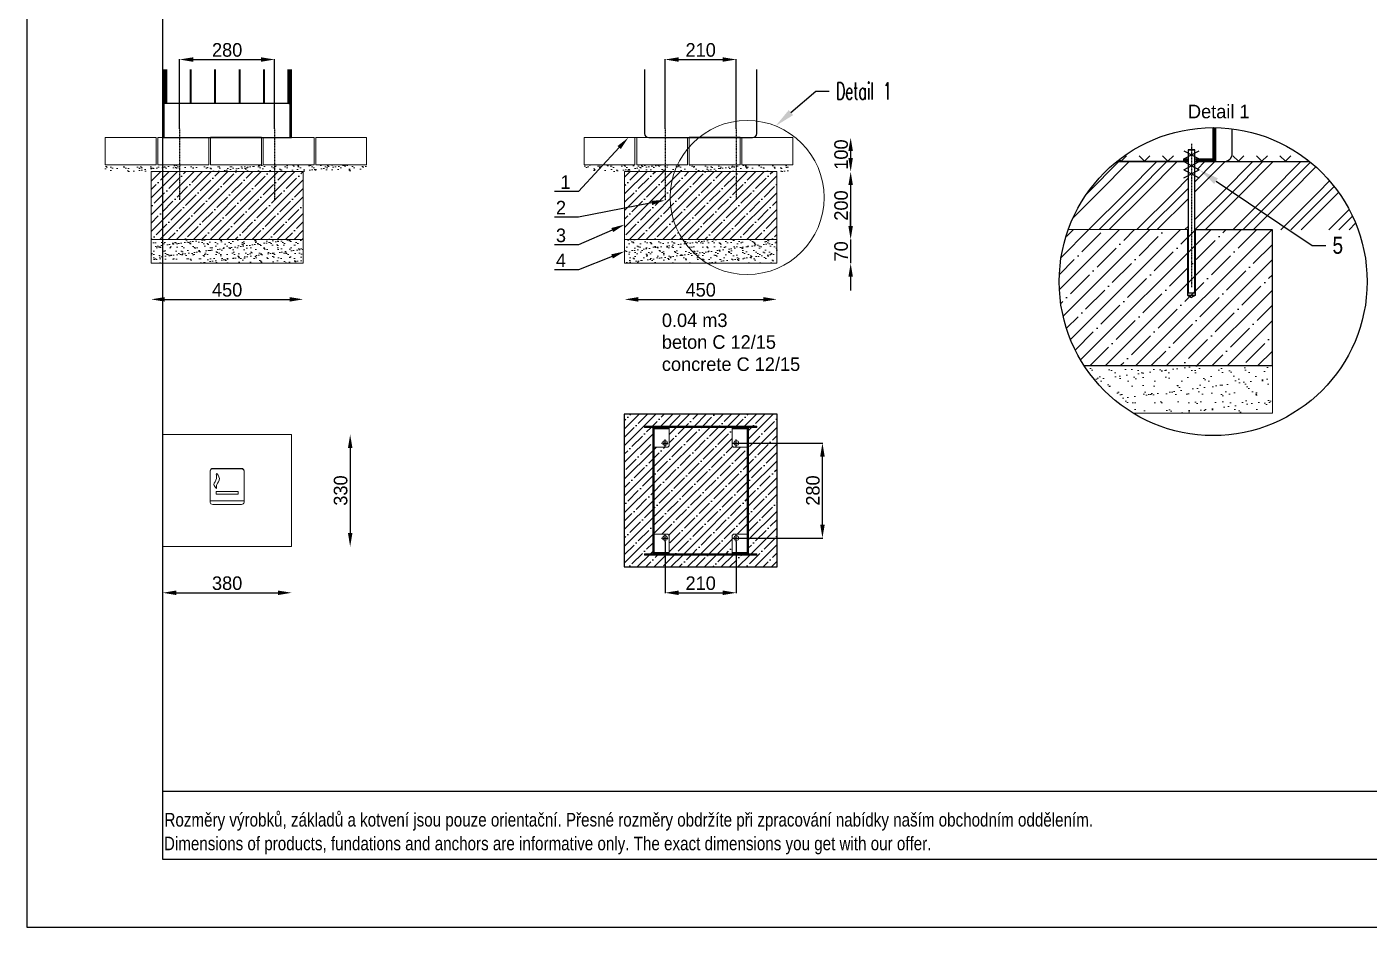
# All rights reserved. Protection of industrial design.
# Model space of a CAD drawing. Header units: millimetres. Extents: x 5064 to 11004, y 3085 to 7285.
# Drawn here: x 5064 to 9018, y 3085 to 5737 of the extents above; entities that cross this region are included whole.
import ezdxf
from ezdxf import colors
from ezdxf.entities.mleader import LeaderData, LeaderLine
from ezdxf.lldxf.tags import DXFTag
from ezdxf.math import Vec2, Vec3

# ---------------------------------------------------------------- set-up
doc = ezdxf.new("R2010")
doc.units = ezdxf.units.MM
doc.header["$LTSCALE"] = 0.3
doc.linetypes.add('DashDot', pattern=[15, 9, -3, 0, -3])
doc.linetypes.add('INCONTINUOUS', pattern=[200000.001, 200000, -0.001])
for name, color, linetype in [('KOTY', 3, 'INCONTINUOUS'), ('OSY', 7, 'Continuous'), ('POSTAVY ATD', 8, 'Continuous')]:
    doc.layers.add(name, color=color, linetype=linetype)
doc.layers.add('Nekreslit', color=6, linetype='Continuous', plot=False)
doc.layers.add('SRAFY', color=251, linetype='Continuous', lineweight=13)
doc.styles.add('SEACAD_Arial', font='arial.ttf', dxfattribs={"width": 0.8})
doc.styles.add('SLDTEXTSTYLE1', font='TXT', dxfattribs={"width": 0.605, "bigfont": 'bigfont'})
tags = doc.linetypes.add('HIDDEN2', pattern=[4.7625, 3.175, -1.5875]).pattern_tags.tags
tags[6:7] = [DXFTag(74, 4), DXFTag(75, 0), DXFTag(340, '0'), DXFTag(46, 0.0), DXFTag(50, 0.0), DXFTag(44, 0.0), DXFTag(45, 0.0)]
tags[4:5] = [DXFTag(74, 4), DXFTag(75, 0), DXFTag(340, '0'), DXFTag(46, 0.0), DXFTag(50, 0.0), DXFTag(44, 0.0), DXFTag(45, 0.0)]
doc.dimstyles.new('PROFI_CSN', dxfattribs={"dimscale": 0, "dimtxt": 3.5, "dimasz": 3, "dimexe": 1, "dimexo": 0, "dimgap": 1.5, "dimtad": 1, "dimlfac": -1, "dimdsep": 46, "dimtxsty": 'Standard', "dimcen": 0, "dimdle": 1, "dimclrd": 256, "dimclre": 256, "dimclrt": 256, "dimadec": 0, "dimazin": 0, "dimtfac": 0.6, "dimtmove": 0, "dimatfit": 1, "dimfxl": 1, "dimtolj": 1, "dimarcsym": 0})

# ---------------------------------------------------------------- blocks, each defined once
blk = doc.blocks.new('*D135')
at = {"layer": 'Defpoints', "color": 0, "transparency": 16777216}
for p in [(6825.3, 5040.5), (7273.4, 5040.5), (7273.4, 4934.1)]:
    blk.add_point(p, dxfattribs=at)
at = {"layer": 'KOTY', "color": 7, "lineweight": -2, "transparency": 16777216}
blk.add_line((6865.3, 4934.1), (7233.4, 4934.1), dxfattribs=at)
at = {"layer": 'KOTY', "color": 7, "transparency": 16777216}
for points in [[(6865.3, 4940.8), (6865.3, 4927.5), (6825.3, 4934.1)], [(7233.4, 4940.8), (7233.4, 4927.5), (7273.4, 4934.1)]]:
    blk.add_solid(points, dxfattribs=at)
at = {"layer": 'KOTY', "color": 7, "lineweight": 15, "transparency": 16777216, "insert": (7049.4, 4962.1), "char_height": 40, "attachment_point": 5}
blk.add_mtext('\\A1;450', dxfattribs=at)
blk = doc.blocks.new('*D163')
at = {"layer": 'Defpoints', "color": 0, "transparency": 16777216}
for p in [(5794.4, 5640.5), (5514.4, 5436.7), (5794.4, 5436.7)]:
    blk.add_point(p, dxfattribs=at)
at = {"layer": 'KOTY', "color": 7, "lineweight": -2, "transparency": 16777216}
for p, q in [((5514.4, 5436.7), (5514.4, 5641.5)), ((5554.4, 5640.5), (5754.4, 5640.5)), ((5794.4, 5436.7), (5794.4, 5641.5))]:
    blk.add_line(p, q, dxfattribs=at)
at = {"layer": 'KOTY', "color": 7, "transparency": 16777216}
for points in [[(5554.4, 5647.1), (5554.4, 5633.8), (5514.4, 5640.5)], [(5754.4, 5647.1), (5754.4, 5633.8), (5794.4, 5640.5)]]:
    blk.add_solid(points, dxfattribs=at)
at = {"layer": 'KOTY', "color": 7, "lineweight": 15, "transparency": 16777216, "insert": (5654.4, 5668.5), "char_height": 40, "attachment_point": 5}
blk.add_mtext('\\A1;280', dxfattribs=at)
blk = doc.blocks.new('*D165')
at = {"layer": 'Defpoints', "color": 0, "transparency": 16777216}
for p in [(7154.3, 5640.5), (6944.3, 5436.8), (7154.3, 5436.8)]:
    blk.add_point(p, dxfattribs=at)
at = {"layer": 'KOTY', "color": 7, "lineweight": -2, "transparency": 16777216}
for p, q in [((6944.3, 5436.8), (6944.3, 5641.5)), ((6984.3, 5640.5), (7114.3, 5640.5)), ((7154.3, 5436.8), (7154.3, 5641.5))]:
    blk.add_line(p, q, dxfattribs=at)
at = {"layer": 'KOTY', "color": 7, "transparency": 16777216}
for points in [[(6984.3, 5647.1), (6984.3, 5633.8), (6944.3, 5640.5)], [(7114.3, 5647.1), (7114.3, 5633.8), (7154.3, 5640.5)]]:
    blk.add_solid(points, dxfattribs=at)
at = {"layer": 'KOTY', "color": 7, "lineweight": 15, "transparency": 16777216, "insert": (7049.3, 5668.5), "char_height": 40, "attachment_point": 5}
blk.add_mtext('\\A1;210', dxfattribs=at)
blk = doc.blocks.new('*D166')
at = {"layer": 'Defpoints', "color": 0, "transparency": 16777216}
for p in [(7320.8, 5410.7), (7273.4, 5310.5), (7491.1, 5310.5)]:
    blk.add_point(p, dxfattribs=at)
at = {"layer": 'KOTY', "color": 7, "lineweight": -2, "transparency": 16777216}
blk.add_line((7491.1, 5370.7), (7491.1, 5350.5), dxfattribs=at)
at = {"layer": 'KOTY', "color": 7, "transparency": 16777216}
for points in [[(7484.4, 5370.7), (7497.7, 5370.7), (7491.1, 5410.7)], [(7484.4, 5350.5), (7497.7, 5350.5), (7491.1, 5310.5)]]:
    blk.add_solid(points, dxfattribs=at)
at = {"layer": 'KOTY', "color": 7, "lineweight": 15, "transparency": 16777216, "insert": (7463.1, 5360.6), "char_height": 40, "attachment_point": 5, "rotation": 90}
blk.add_mtext('\\A1;100', dxfattribs=at)
blk = doc.blocks.new('*D167')
at = {"layer": 'Defpoints', "color": 0, "transparency": 16777216}
for p in [(7273.4, 5310.5), (7273.4, 5110.5), (7491.1, 5110.5)]:
    blk.add_point(p, dxfattribs=at)
at = {"layer": 'KOTY', "color": 7, "lineweight": -2, "transparency": 16777216}
blk.add_line((7491.1, 5270.5), (7491.1, 5150.5), dxfattribs=at)
at = {"layer": 'KOTY', "color": 7, "transparency": 16777216}
for points in [[(7484.4, 5270.5), (7497.7, 5270.5), (7491.1, 5310.5)], [(7484.4, 5150.5), (7497.7, 5150.5), (7491.1, 5110.5)]]:
    blk.add_solid(points, dxfattribs=at)
at = {"layer": 'KOTY', "color": 7, "lineweight": 15, "transparency": 16777216, "insert": (7463.1, 5210.5), "char_height": 40, "attachment_point": 5, "rotation": 90}
blk.add_mtext('\\A1;200', dxfattribs=at)
blk = doc.blocks.new('*D168')
at = {"layer": 'Defpoints', "color": 0, "transparency": 16777216}
for p in [(7273.4, 5110.5), (7273.4, 5040.5), (7491.1, 5040.5)]:
    blk.add_point(p, dxfattribs=at)
at = {"layer": 'KOTY', "color": 7, "lineweight": -2, "transparency": 16777216}
for p, q in [((7491.1, 5150.5), (7491.1, 5190.5)), ((7491.1, 5110.5), (7491.1, 5040.5)), ((7491.1, 5000.5), (7491.1, 4960.5))]:
    blk.add_line(p, q, dxfattribs=at)
at = {"layer": 'KOTY', "color": 7, "transparency": 16777216}
for points in [[(7484.4, 5150.5), (7497.7, 5150.5), (7491.1, 5110.5)], [(7484.4, 5000.5), (7497.7, 5000.5), (7491.1, 5040.5)]]:
    blk.add_solid(points, dxfattribs=at)
at = {"layer": 'KOTY', "color": 7, "lineweight": 15, "transparency": 16777216, "insert": (7463.1, 5075.5), "char_height": 40, "attachment_point": 5, "rotation": 90}
blk.add_mtext('\\A1;70', dxfattribs=at)
blk = doc.blocks.new('*D169')
at = {"layer": 'Defpoints', "color": 0, "transparency": 16777216}
for p in [(5464.4, 4206.1), (5844.4, 4206.1), (5844.4, 4070)]:
    blk.add_point(p, dxfattribs=at)
at = {"layer": 'KOTY', "color": 7, "lineweight": -2, "transparency": 16777216}
blk.add_line((5504.4, 4070), (5804.4, 4070), dxfattribs=at)
at = {"layer": 'KOTY', "color": 7, "transparency": 16777216}
for points in [[(5504.4, 4076.6), (5504.4, 4063.3), (5464.4, 4070)], [(5804.4, 4076.6), (5804.4, 4063.3), (5844.4, 4070)]]:
    blk.add_solid(points, dxfattribs=at)
at = {"layer": 'KOTY', "color": 7, "lineweight": 15, "transparency": 16777216, "insert": (5654.4, 4098), "char_height": 40, "attachment_point": 5}
blk.add_mtext('\\A1;380', dxfattribs=at)
blk = doc.blocks.new('*D170')
at = {"layer": 'Defpoints', "color": 0, "transparency": 16777216}
for p in [(5844.4, 4536.1), (5844.4, 4206.1), (6016.8, 4206.1)]:
    blk.add_point(p, dxfattribs=at)
at = {"layer": 'KOTY', "color": 7, "lineweight": -2, "transparency": 16777216}
blk.add_line((6016.8, 4496.1), (6016.8, 4246.1), dxfattribs=at)
at = {"layer": 'KOTY', "color": 7, "transparency": 16777216}
for points in [[(6010.2, 4496.1), (6023.5, 4496.1), (6016.8, 4536.1)], [(6010.2, 4246.1), (6023.5, 4246.1), (6016.8, 4206.1)]]:
    blk.add_solid(points, dxfattribs=at)
at = {"layer": 'KOTY', "color": 7, "lineweight": 15, "transparency": 16777216, "insert": (5988.8, 4371.1), "char_height": 40, "attachment_point": 5, "rotation": 90}
blk.add_mtext('\\A1;330', dxfattribs=at)
blk = doc.blocks.new('*D171')
at = {"layer": 'Defpoints', "color": 0, "transparency": 16777216}
for p in [(6944.3, 4221.1), (7154.3, 4221.1), (7154.3, 4070)]:
    blk.add_point(p, dxfattribs=at)
at = {"layer": 'KOTY', "color": 7, "lineweight": -2, "transparency": 16777216}
for p, q in [((6944.3, 4221.1), (6944.3, 4069)), ((7154.3, 4221.1), (7154.3, 4069)), ((6984.3, 4070), (7114.3, 4070))]:
    blk.add_line(p, q, dxfattribs=at)
at = {"layer": 'KOTY', "color": 7, "transparency": 16777216}
for points in [[(6984.3, 4076.6), (6984.3, 4063.3), (6944.3, 4070)], [(7114.3, 4076.6), (7114.3, 4063.3), (7154.3, 4070)]]:
    blk.add_solid(points, dxfattribs=at)
at = {"layer": 'KOTY', "color": 7, "lineweight": 15, "transparency": 16777216, "insert": (7049.3, 4098), "char_height": 40, "attachment_point": 5}
blk.add_mtext('\\A1;210', dxfattribs=at)
blk = doc.blocks.new('*D172')
at = {"layer": 'Defpoints', "color": 0, "transparency": 16777216}
for p in [(7164.3, 4511.1), (7408, 4511.1), (7164.3, 4231.1)]:
    blk.add_point(p, dxfattribs=at)
at = {"layer": 'KOTY', "color": 7, "lineweight": -2, "transparency": 16777216}
for p, q in [((7164.3, 4511.1), (7409, 4511.1)), ((7408, 4271.1), (7408, 4471.1)), ((7164.3, 4231.1), (7409, 4231.1))]:
    blk.add_line(p, q, dxfattribs=at)
at = {"layer": 'KOTY', "color": 7, "transparency": 16777216}
for points in [[(7401.3, 4471.1), (7414.7, 4471.1), (7408, 4511.1)], [(7401.3, 4271.1), (7414.7, 4271.1), (7408, 4231.1)]]:
    blk.add_solid(points, dxfattribs=at)
at = {"layer": 'KOTY', "color": 7, "lineweight": 15, "transparency": 16777216, "insert": (7380, 4371.1), "char_height": 40, "attachment_point": 5, "rotation": 90}
blk.add_mtext('\\A1;280', dxfattribs=at)
blk = doc.blocks.new('*D173')
at = {"layer": 'Defpoints', "color": 0, "transparency": 16777216}
for p in [(5430.4, 5040.5), (5878.5, 5040.5), (5878.5, 4934.1)]:
    blk.add_point(p, dxfattribs=at)
at = {"layer": 'KOTY', "color": 7, "lineweight": -2, "transparency": 16777216}
blk.add_line((5470.4, 4934.1), (5838.5, 4934.1), dxfattribs=at)
at = {"layer": 'KOTY', "color": 7, "transparency": 16777216}
for points in [[(5470.4, 4940.8), (5470.4, 4927.5), (5430.4, 4934.1)], [(5838.5, 4940.8), (5838.5, 4927.5), (5878.5, 4934.1)]]:
    blk.add_solid(points, dxfattribs=at)
at = {"layer": 'KOTY', "color": 7, "lineweight": 15, "transparency": 16777216, "insert": (5654.4, 4962.1), "char_height": 40, "attachment_point": 5}
blk.add_mtext('\\A1;450', dxfattribs=at)

msp = doc.modelspace()

# ---------------------------------------------------------------- hatches: boundary and pattern name
at = {"true_color": 0xc7c8ca, "transparency": 33554508}
h = msp.add_hatch(dxfattribs=at)
h.set_pattern_fill('ANSI35', color=9, scale=5.5)
h.paths.add_polyline_path([(5878.5, 5310.5), (5430.4, 5310.8), (5430.4, 5110.5), (5878.5, 5110.5)])
h = msp.add_hatch(dxfattribs=at)
h.set_pattern_fill('ANSI35', color=9, scale=5.5)
h.paths.add_polyline_path([(7273.4, 5310.5), (6825.3, 5310.8), (6825.3, 5110.5), (7273.4, 5110.5)])
at = {"transparency": 33554508}
h = msp.add_hatch(dxfattribs=at)
h.set_pattern_fill('ANSI35', color=9, scale=10)
edge = h.paths.add_edge_path()
edge.add_arc((8558.9, 4986.4), 453.5, 160.2531, 213.0381)
edge.add_line((8178.7, 4739.2), (8733.2, 4739.2))
edge.add_line((8733.2, 4739.2), (8733.2, 5139.2))
edge.add_line((8733.2, 5139.2), (8132.1, 5139.6))
at = {"true_color": 0xc7c8ca, "transparency": 33554508}
h = msp.add_hatch(dxfattribs=at)
h.set_pattern_fill('ANSI35', color=9, scale=5.5)
h.paths.add_polyline_path([(7274.3, 4596.1), (6824.3, 4596.1), (6824.3, 4146.1), (7274.3, 4146.1)])
h.paths.add_polyline_path([(6908.3, 4557.1), (6884.3, 4557.1), (6884.3, 4561.1), (7214.3, 4561.1), (7214.3, 4557.1), (7190.3, 4557.1), (7190.3, 4185.1), (7214.3, 4185.1), (7214.3, 4181.1), (6884.3, 4181.1), (6884.3, 4185.1), (6908.3, 4185.1)], flags=16)
h.paths.add_polyline_path([(6912.3, 4553.1), (6956.3, 4553.1), (6956.3, 4557.1), (7142.3, 4557.1), (7142.3, 4553.1), (7186.3, 4553.1), (7186.3, 4189.1), (7142.3, 4189.1), (7142.3, 4185.1), (6956.3, 4185.1), (6956.3, 4189.1), (6912.3, 4189.1)], flags=0)
h.paths.add_polyline_path([(6937.3, 4511.1, -1), (6951.3, 4511.1, -1)], flags=0)
h.paths.add_polyline_path([(6951.3, 4231.1, -1), (6937.3, 4231.1, -1)], flags=0)
h.paths.add_polyline_path([(7147.3, 4511.1, -1), (7161.3, 4511.1, -1)], flags=0)
h.paths.add_polyline_path([(7147.3, 4231.1, -1), (7161.3, 4231.1, -1)], flags=0)
h = msp.add_hatch(dxfattribs=at)
h.set_pattern_fill('ANSI35', color=9, scale=5.5)
h.paths.add_polyline_path([(7186.3, 4499.1), (7146.3, 4499.1), (7142.3, 4503.1), (7142.3, 4557.1), (6956.3, 4557.1), (6956.3, 4503.1), (6952.3, 4499.1), (6912.3, 4499.1), (6912.3, 4243.1), (6952.3, 4243.1), (6956.3, 4239.1), (6956.3, 4185.1), (7142.3, 4185.1), (7142.3, 4239.1), (7146.3, 4243.1), (7186.3, 4243.1)])
at = {"layer": 'SRAFY'}
h = msp.add_hatch(dxfattribs=at)
h.set_pattern_fill('ANSI31', color=256)
h.paths.add_polyline_path([(8481.1, 5347.8), (8471.1, 5347.8), (8471.1, 5339.8), (8481.1, 5339.8)])
h.paths.add_polyline_path([(8559.1, 5347.8), (8509.1, 5347.8), (8509.1, 5339.8), (8559.1, 5339.8)])
edge = h.paths.add_edge_path()
edge.add_arc((8556.9, 5138.1), 301.8, 88.0686, 89.5795)
edge.add_line((8559.1, 5439.9), (8559.1, 5347.8))
edge.add_line((8559.1, 5347.8), (8559.1, 5339.8))
edge.add_line((8559.1, 5339.8), (8567.1, 5339.8))
edge.add_line((8567.1, 5339.8), (8567.1, 5439.7))
h = msp.add_hatch(dxfattribs=at)
h.set_pattern_fill('GOST_GROUND', color=256, scale=10)
h.set_pattern_definition([(45, (1372.66, 3127.9), (141.4214, -9e-15), [200]), (45, (1402.66, 3127.9), (141.4214, -9e-15), [200]), (45, (1432.66, 3127.9), (141.4214, -9e-15), [200])])
h.paths.add_polyline_path([(8485.1, 5306.8), (8472.6, 5313.4), (8485.1, 5320.1), (8485.1, 5339.7), (8274.6, 5339.7, 0.138009), (8132.1, 5139.6), (8485.1, 5139.4)])
h.paths.add_polyline_path([(8843.2, 5339.7), (8505.1, 5339.7), (8505.1, 5320.1), (8517.6, 5313.4), (8505.1, 5306.8), (8505.1, 5139.4), (8733.2, 5139.2), (8985.9, 5139.2, 0.138278)])
h = msp.add_hatch(dxfattribs=at)
h.set_pattern_fill('ANGLE', color=256, scale=7, angle=45)
h.set_pattern_definition([(45, (1372.663, 3127.9), (-34.574, 34.574), [35.56, -13.335]), (135, (1372.663, 3127.9), (-34.574, -34.574), [35.56, -13.335])])
edge = h.paths.add_edge_path()
edge.add_line((8820.6, 5356.8), (8614, 5356.8))
edge.add_arc((8591.1, 5363.8), 24, 270, 343.0422, ccw=False)
edge.add_line((8591.1, 5339.8), (8843.2, 5339.8))
edge.add_arc((8558.9, 4986.4), 453.5, 51.185, 54.752)
edge = h.paths.add_edge_path()
edge.add_line((8472.6, 5354.4), (8472.6, 5356.8))
edge.add_line((8472.6, 5356.8), (8297.2, 5356.8))
edge.add_arc((8558.9, 4986.4), 453.5, 125.248, 128.815)
edge.add_line((8274.7, 5339.8), (8471.1, 5339.8))
edge.add_line((8471.1, 5339.8), (8471.1, 5347.8))
edge.add_line((8471.1, 5347.8), (8472.6, 5347.8))
edge.add_line((8472.6, 5347.8), (8472.6, 5354.4))
h = msp.add_hatch(dxfattribs=at)
h.set_pattern_fill('AR-SAND', color=256, scale=0.5)
h.paths.add_polyline_path([(5464.4, 5330.7), (5295.4, 5330.7), (5295.4, 5310.8), (5430.4, 5310.8), (5464.4, 5310.8)])
h.paths.add_polyline_path([(5514.4, 5330.7), (5464.4, 5330.7), (5464.4, 5310.8), (5514.4, 5310.7)])
h.paths.add_polyline_path([(5794.4, 5330.7), (5514.4, 5330.7), (5514.4, 5310.7), (5794.4, 5310.5)])
h.paths.add_polyline_path([(6065.4, 5330.7), (5794.4, 5330.7), (5794.4, 5310.5), (5878.5, 5310.5), (6065.4, 5310.5)])
h = msp.add_hatch(dxfattribs=at)
h.set_pattern_fill('AR-SAND', color=256, scale=0.5)
h.set_pattern_definition([(37.5, (170.387, 0), (-0.800016, 24.47066), [0, -19.304, 0, -21.59, 0, -20.6375]), (7.5, (170.387, 0), (22.47616, 35.84126), [0, -10.414, 0, -17.399, 0, -6.6675]), (327.5, (154.766, 0), (39.54962, 0.07186), [0, -6.35, 0, -22.86, 0, -29.845]), (317.5, (154.766, 0), (38.17782, 11.14647), [0, -3.175, 0, -14.986, 0, -17.145])])
h.paths.add_polyline_path([(6763.6, 5330.7), (6705.8, 5330.7), (6705.8, 5310.8), (6745.4, 5310.8)])
h.paths.add_polyline_path([(6944.3, 5330.7), (6763.6, 5330.7), (6745.4, 5310.8), (6825.3, 5310.8), (6944.3, 5310.7)])
h.paths.add_polyline_path([(7154.3, 5330.7), (6944.3, 5330.7), (6944.3, 5310.7), (7154.3, 5310.5)])
h.paths.add_polyline_path([(7320.8, 5330.7), (7154.3, 5330.7), (7154.3, 5310.5), (7273.4, 5310.5), (7320.8, 5310.5)])
at = {"layer": 'SRAFY', "lineweight": 15}
h = msp.add_hatch(dxfattribs=at)
h.set_pattern_fill('AR-SAND', color=9, scale=0.5, style=0)
h.paths.add_polyline_path([(5878.5, 5040.5), (5878.5, 5110.5), (5430.4, 5110.5), (5430.4, 5040.5)])
h = msp.add_hatch(dxfattribs=at)
h.set_pattern_fill('AR-SAND', color=9, scale=0.5, style=0)
h.paths.add_polyline_path([(7273.4, 5040.5), (7273.4, 5110.5), (6825.3, 5110.5), (6825.3, 5040.5)])
h = msp.add_hatch(dxfattribs=at)
h.set_pattern_fill('AR-SAND', color=9, style=0)
h.paths.add_polyline_path([(8733.2, 4739.2), (8178.7, 4739.2, 0.112104), (8322.8, 4599.2), (8733.2, 4599.2)])
at = {"layer": 'SRAFY'}
h = msp.add_hatch(dxfattribs=at)
h.set_pattern_fill('ANSI31', color=256, angle=-1e-14, style=0)
h.paths.add_polyline_path([(7214.3, 4185.1), (6884.3, 4185.1), (6884.3, 4181.1), (7214.3, 4181.1)])
h.paths.add_polyline_path([(7214.3, 4561.1), (6884.3, 4561.1), (6884.3, 4557.1), (7214.3, 4557.1)])
h = msp.add_hatch(dxfattribs=at)
h.set_pattern_fill('ANSI31', color=256, angle=-1e-14, style=0)
h.paths.add_polyline_path([(7190.3, 4185.1), (7190.3, 4557.1), (7186.3, 4557.1), (7186.3, 4185.1)])
h.paths.add_polyline_path([(6912.3, 4185.1), (6912.3, 4557.1), (6908.3, 4557.1), (6908.3, 4185.1)])
h = msp.add_hatch(dxfattribs=at)
h.set_pattern_fill('ANSI31', color=256, angle=-1e-14, style=0)
h.paths.add_polyline_path([(7186.3, 4553.1), (7186.3, 4557.1), (7142.3, 4557.1), (7142.3, 4553.1)])
h.paths.add_polyline_path([(7186.3, 4185.1), (7186.3, 4189.1), (7142.3, 4189.1), (7142.3, 4185.1)])
h.paths.add_polyline_path([(6956.3, 4185.1), (6956.3, 4189.1), (6912.3, 4189.1), (6912.3, 4185.1)])
h.paths.add_polyline_path([(6956.3, 4553.1), (6956.3, 4557.1), (6912.3, 4557.1), (6912.3, 4553.1)])

# ---------------------------------------------------------------- linework, layer by layer
at = {"color": 7, "linetype": 'Continuous'}
for p, q in [((5464.4, 5610.7), (5464.4, 5466.7)), ((5755.4, 5410.7), (5605.4, 5410.7)), ((7165.8, 5410.7), (7015.8, 5410.7)), ((8485.1, 5339.8), (8274.7, 5339.8)), ((8485.1, 5373.8), (8485.1, 4953.7)), ((8505.1, 4953.7), (8505.1, 5373.8))]:
    msp.add_line(p, q, dxfattribs=at)
for p, q in [((5475.4, 5610.7), (5475.4, 5510.7)), ((5545.4, 5610.7), (5545.4, 5510.7)), ((5547.4, 5610.7), (5547.4, 5510.7)), ((5617.4, 5610.7), (5617.4, 5510.7)), ((5619.4, 5610.7), (5619.4, 5510.7)), ((5689.4, 5610.7), (5689.4, 5510.7)), ((5691.4, 5610.7), (5691.4, 5510.7)), ((5761.4, 5610.7), (5761.4, 5510.7)), ((5763.4, 5610.7), (5763.4, 5510.7)), ((5833.4, 5610.7), (5833.4, 5510.7)), ((6884.3, 5610.7), (6884.3, 5422.7)), ((7214.3, 5422.7), (7214.3, 5610.7)), ((5472.4, 5510.7), (5468.4, 5510.7)), ((5836.4, 5510.7), (5840.4, 5510.7)), ((8559.1, 5347.8), (8559.1, 5439.9)), ((8567.1, 5339.8), (8567.1, 5439.7)), ((8615.1, 5363.8), (8615.1, 5436.4)), ((6896.3, 5410.7), (7202.3, 5410.7)), ((8274.7, 5339.8), (8485.1, 5339.8)), ((8471.1, 5347.8), (8471.1, 5339.8)), ((8471.1, 5347.8), (8485.1, 5347.8)), ((8471.1, 5339.8), (8485.1, 5339.8)), ((8472.6, 5371.8), (8517.6, 5347.8)), ((8472.6, 5347.8), (8517.6, 5371.8)), ((8472.6, 5347.8), (8485.1, 5347.8)), ((8472.6, 5339.8), (8517.6, 5315.8)), ((8472.6, 5315.8), (8517.6, 5339.8)), ((8481.1, 5347.8), (8481.1, 5339.8)), ((8486.7, 5375.4), (8503.5, 5375.4)), ((8505.1, 5347.8), (8517.6, 5347.8)), ((8505.1, 5347.8), (8559.1, 5347.8)), ((8505.1, 5339.8), (8559.1, 5339.8)), ((8505.1, 5339.8), (8591.1, 5339.8)), ((8509.1, 5347.8), (8509.1, 5339.8)), ((8559.1, 5339.8), (8559.1, 5347.8)), ((8559.1, 5339.8), (8567.1, 5339.8)), ((8591.1, 5339.8), (8843.2, 5339.8)), ((8472.6, 5315.8), (8517.6, 5291.8)), ((8472.6, 5291.8), (8517.6, 5315.8))]:
    msp.add_line(p, q)
at = {"color": 7, "linetype": 'HIDDEN2'}
for p, q in [((8486.7, 5375.4), (8485.1, 5373.8)), ((8505.1, 5373.8), (8485.1, 5373.8)), ((8505.1, 5373.8), (8503.5, 5375.4)), ((8485.1, 4953.7), (8505.1, 4953.7)), ((8485.1, 4953.7), (8486.7, 4952.1)), ((8495.1, 4952.1), (8486.7, 4952.1)), ((8503.5, 4952.1), (8495.1, 4952.1)), ((8503.5, 4952.1), (8505.1, 4953.7))]:
    msp.add_line(p, q, dxfattribs=at)
at = {"lineweight": 15}
for p, q in [((8486.7, 5375.4), (8486.7, 4952.1)), ((8503.5, 4952.1), (8503.5, 5375.4)), ((6908.3, 4185.1), (6908.3, 4557.1)), ((6912.3, 4185.1), (6912.3, 4557.1)), ((6956.3, 4553.1), (6912.3, 4553.1)), ((6956.3, 4503.1), (6956.3, 4557.1)), ((7142.3, 4503.1), (7142.3, 4557.1)), ((7142.3, 4553.1), (7186.3, 4553.1)), ((7186.3, 4185.1), (7186.3, 4557.1)), ((7190.3, 4185.1), (7190.3, 4557.1)), ((6952.3, 4499.1), (6912.3, 4499.1)), ((6952.3, 4499.1), (6956.3, 4503.1)), ((7146.3, 4499.1), (7142.3, 4503.1)), ((7146.3, 4499.1), (7186.3, 4499.1)), ((5604.4, 4430.1), (5604.4, 4336.1)), ((5612.4, 4436.1), (5696.4, 4436.1)), ((5612.4, 4434.6), (5696.4, 4434.6)), ((5704.4, 4430.1), (5704.4, 4336.1)), ((7190.3, 4401.1), (7190.3, 4341.1)), ((5604.4, 4340.6), (5704.4, 4340.6)), ((5612.4, 4330.1), (5696.4, 4330.1)), ((6952.3, 4243.1), (6912.3, 4243.1)), ((6952.3, 4243.1), (6956.3, 4239.1)), ((6956.3, 4239.1), (6956.3, 4185.1)), ((7146.3, 4243.1), (7142.3, 4239.1)), ((7142.3, 4239.1), (7142.3, 4185.1)), ((7146.3, 4243.1), (7186.3, 4243.1)), ((6956.3, 4189.1), (6912.3, 4189.1)), ((7142.3, 4189.1), (7186.3, 4189.1))]:
    msp.add_line(p, q, dxfattribs=at)
at = {"linetype": 'HIDDEN2'}
for p, q in [((8483.1, 5139.4), (8483.1, 4946.1)), ((8507.1, 4946.1), (8507.1, 5139.4))]:
    msp.add_line(p, q, dxfattribs=at)
at = {"color": 7, "linetype": 'HIDDEN2', "ltscale": 0.2}
msp.add_line((8483.1, 4946.1), (8507.1, 4946.1), dxfattribs=at)
at = {"linetype": 'HIDDEN2', "ltscale": 0.2}
for p in [(8483.1, 4946.1), (8507.1, 4946.1)]:
    msp.add_line(p, (8495.1, 4939.2), dxfattribs=at)
at = {"linetype": 'DashDot', "ltscale": 0.1}
for p, q in [((6934.3, 4511.1), (6954.3, 4511.1)), ((6944.3, 4501.1), (6944.3, 4521.1)), ((7144.3, 4511.1), (7164.3, 4511.1)), ((7154.3, 4501.1), (7154.3, 4521.1)), ((6934.3, 4231.1), (6954.3, 4231.1)), ((6944.3, 4221.1), (6944.3, 4241.1)), ((7144.3, 4231.1), (7164.3, 4231.1)), ((7154.3, 4221.1), (7154.3, 4241.1))]:
    msp.add_line(p, q, dxfattribs=at)
for points in [[(5464.4, 5610.7), (5464.4, 5410.7), (5844.4, 5410.7), (5844.4, 5610.7)], [(5468.4, 5610.7), (5468.4, 5410.7), (5840.4, 5410.7), (5840.4, 5610.7)], [(5468.4, 5610.7), (5468.4, 5410.7), (5840.4, 5410.7), (5840.4, 5610.7)], [(5472.4, 5510.7), (5472.4, 5610.7)], [(5836.4, 5610.7), (5836.4, 5510.7), (5472.4, 5510.7)], [(8485.1, 5139.4), (8132.1, 5139.6)], [(8178.7, 4739.2), (8733.2, 4739.2), (8733.2, 5139.2), (8505.1, 5139.4)]]:
    msp.add_lwpolyline(points)
msp.add_lwpolyline([(6824.3, 4596.1), (6824.3, 4146.1), (7274.3, 4146.1), (7274.3, 4596.1)], close=True)
at = {"lineweight": 15}
for points in [[(6884.3, 4561.1), (7214.3, 4561.1), (7214.3, 4557.1), (6884.3, 4557.1)], [(5844.4, 4206.1), (5844.4, 4536.1), (5464.4, 4536.1), (5464.4, 4206.1)], [(5622.4, 4360.6), (5686.4, 4360.6), (5686.4, 4368.6), (5622.4, 4368.6)], [(6884.3, 4181.1), (7214.3, 4181.1), (7214.3, 4185.1), (6884.3, 4185.1)]]:
    msp.add_lwpolyline(points, close=True, dxfattribs=at)
at = {"lineweight": 9}
msp.add_circle((7186.2, 5234.1), 226.7, dxfattribs=at)
msp.add_circle((8558.9, 4986.4), 453.5)
at = {"color": 7, "linetype": 'Continuous'}
msp.add_circle((5529.4, 5410.7), 0.01, dxfattribs=at)
at = {"lineweight": 15}
for centre in [(6944.3, 4511.1), (7154.3, 4511.1), (6944.3, 4231.1), (7154.3, 4231.1)]:
    msp.add_circle(centre, 7, dxfattribs=at)
for centre, radius, start, end in [((6896.3, 5422.7), 12, 180, 270), ((7202.3, 5422.7), 12, 270, 0), ((8591.1, 5363.8), 24, 270, 0)]:
    msp.add_arc(centre, radius, start, end)
for centre, major_axis in [((5612.4, 4430.1), (-8, 0)), ((5612.4, 4428.6), (-8, 0)), ((5696.4, 4336.1), (8, 0))]:
    msp.add_ellipse(centre, major_axis=major_axis, ratio=0.75, start_param=4.712389, end_param=6.283185, dxfattribs=at)
at = {"lineweight": 15, "extrusion": (0, 0, -1)}
for centre, major_axis in [((5696.4, 4430.1), (8, 0)), ((5696.4, 4428.6), (8, 0)), ((5612.4, 4336.1), (-8, 0))]:
    msp.add_ellipse(centre, major_axis=major_axis, ratio=0.75, start_param=4.712389, end_param=6.283185, dxfattribs=at)
at = {"lineweight": 15}
msp.add_spline([(5623.1, 4377.1), (5615.3, 4389), (5623.3, 4407), (5622.8, 4421.5), (5631.8, 4406.1), (5623.7, 4389.1), (5623.1, 4377.1)], degree=3, dxfattribs=at)
at = {"layer": 'Nekreslit'}
msp.add_line((5464.4, 3485.3), (9504.4, 3485.3), dxfattribs=at)
for points in [[(5064.4, 3085.3), (11004.4, 3085.3), (11004.4, 7285.3), (5064.4, 7285.3)], [(5464.4, 3285.3), (9504.4, 3285.3), (9504.4, 6885.3), (5464.4, 6885.3)]]:
    msp.add_lwpolyline(points, close=True, dxfattribs=at)
at = {"layer": 'OSY', "linetype": 'DashDot', "lineweight": 25}
for p, q in [((5514.4, 5436.7), (5514.4, 5226.1)), ((5794.4, 5436.7), (5794.4, 5226.1)), ((6944.3, 5436.8), (6944.3, 5226.1)), ((7154.3, 5436.8), (7154.3, 5226.1)), ((8495.1, 5391.8), (8495.1, 4970.5))]:
    msp.add_line(p, q, dxfattribs=at)
at = {"layer": 'POSTAVY ATD', "lineweight": 15}
for p, q in [((5445.4, 5410.7), (5295.4, 5410.7)), ((5295.4, 5410.7), (5295.4, 5330.7)), ((5445.4, 5330.7), (5445.4, 5410.7)), ((5600.4, 5410.7), (5450.4, 5410.7)), ((5450.4, 5410.7), (5450.4, 5330.7)), ((5600.4, 5330.7), (5600.4, 5410.7)), ((5605.4, 5410.7), (5605.4, 5330.7)), ((5755.4, 5330.7), (5755.4, 5410.7)), ((5910.4, 5410.7), (5760.4, 5410.7)), ((5760.4, 5410.7), (5760.4, 5330.7)), ((5910.4, 5330.7), (5910.4, 5410.7)), ((6065.4, 5410.7), (5915.4, 5410.7)), ((5915.4, 5410.7), (5915.4, 5330.7)), ((6065.4, 5330.7), (6065.4, 5410.7)), ((6855.8, 5410.7), (6705.8, 5410.7)), ((6705.8, 5410.7), (6705.8, 5330.7)), ((6836.3, 5410.7), (6886.3, 5410.7)), ((6836.3, 5410.7), (6876.3, 5410.7)), ((6855.8, 5330.7), (6855.8, 5410.7)), ((7010.8, 5410.7), (6860.8, 5410.7)), ((6860.8, 5410.7), (6860.8, 5330.7)), ((7010.8, 5330.7), (7010.8, 5410.7)), ((7015.8, 5410.7), (7015.8, 5330.7)), ((7165.8, 5330.7), (7165.8, 5410.7)), ((7320.8, 5410.7), (7170.8, 5410.7)), ((7170.8, 5410.7), (7170.8, 5330.7)), ((7320.8, 5330.7), (7320.8, 5410.7)), ((5295.4, 5330.7), (5437.4, 5330.7)), ((5295.4, 5330.7), (5445.4, 5330.7)), ((5450.4, 5330.7), (5600.4, 5330.7)), ((5605.4, 5330.7), (5755.4, 5330.7)), ((5760.4, 5330.7), (5910.4, 5330.7)), ((5915.4, 5330.7), (6065.4, 5330.7)), ((6705.8, 5330.7), (6855.8, 5330.7)), ((6860.8, 5330.7), (7010.8, 5330.7)), ((7015.8, 5330.7), (7165.8, 5330.7)), ((7170.8, 5330.7), (7320.8, 5330.7))]:
    msp.add_line(p, q, dxfattribs=at)
at = {"layer": 'POSTAVY ATD', "color": 9, "lineweight": 15}
for p, q in [((5430.4, 5110.5), (5430.4, 5040.5)), ((5878.5, 5040.5), (5878.5, 5110.5)), ((6825.3, 5110.5), (6825.3, 5040.5)), ((7273.4, 5040.5), (7273.4, 5110.5)), ((5430.4, 5040.5), (5878.5, 5040.5)), ((6825.3, 5040.5), (7273.4, 5040.5))]:
    msp.add_line(p, q, dxfattribs=at)
for points in [[(5430.4, 5110.5), (5878.5, 5110.5), (5878.5, 5310.5), (5430.4, 5310.8)], [(6825.3, 5110.5), (7273.4, 5110.5), (7273.4, 5310.5), (6825.3, 5310.8)]]:
    msp.add_lwpolyline(points, close=True, dxfattribs=at)
at = {"layer": 'POSTAVY ATD', "lineweight": 15}
msp.add_circle((6045.5, 5410.7), 0.01, dxfattribs=at)
at = {"layer": 'SRAFY'}
for p, q in [((8733.2, 4599.2), (8733.2, 4739.2)), ((8322.8, 4599.2), (8733.2, 4599.2))]:
    msp.add_line(p, q, dxfattribs=at)

# ---------------------------------------------------------------- texts
for s, p in [('0.04 m3', (6935, 4852.7)), ('beton C 12/15', (6935, 4788.5)), ('concrete C 12/15', (6935, 4723.3))]:
    msp.add_text(s, height=40).set_placement(p)
at = {"style": 'SEACAD_Arial', "width": 0.8}
for s, p in [('Rozměry výrobků, základů a kotvení jsou pouze orientační. Přesné rozměry obdržíte při zpracování nabídky naším obchodním oddělením.', (5469.8, 3381.6)), ('Dimensions of products, fundations and anchors are informative only. The exact dimensions you get with our offer.', (5468.2, 3311.7))]:
    msp.add_text(s, height=39.9982, dxfattribs=at).set_placement(p)
at = {"insert": (8484.7, 5507.4), "char_height": 40, "attachment_point": 1}
msp.add_mtext_dynamic_manual_height_columns('Detail 1', width=226.121, gutter_width=200, heights=[0], dxfattribs=at)

# ---------------------------------------------------------------- dimensions: what is measured, and where the dimension line sits
at = {"layer": 'KOTY', "lineweight": 15}
for base, p1, p2, override, picture, middle in [((5794.4, 5640.5), (5514.4, 5436.7), (5794.4, 5436.7), {"dimscale": 1, "dimtxt": 40, "dimasz": 40, "dimgap": 8, "dimdec": 0, "dimlfac": 1, "dimrnd": 10, "dimse1": 0, "dimse2": 0, "dimclrd": 7, "dimclre": 7, "dimclrt": 7, "dimtdec": 0}, '*D163', (5654.4, 5668.5)), ((7154.3, 5640.5), (6944.3, 5436.8), (7154.3, 5436.8), {"dimscale": 1, "dimtxt": 40, "dimasz": 40, "dimgap": 8, "dimdec": 0, "dimlfac": 1, "dimrnd": 10, "dimclrd": 7, "dimclre": 7, "dimclrt": 7, "dimtdec": 0}, '*D165', (7049.3, 5668.5)), ((5878.5, 4934.1), (5430.4, 5040.5), (5878.5, 5040.5), {"dimscale": 1, "dimtxt": 40, "dimasz": 40, "dimgap": 8, "dimdec": 0, "dimlfac": 1, "dimrnd": 10, "dimse1": 1, "dimse2": 1, "dimclrd": 7, "dimclre": 3, "dimclrt": 7, "dimtdec": 0}, '*D173', (5654.4, 4962.1)), ((7273.4, 4934.1), (6825.3, 5040.5), (7273.4, 5040.5), {"dimscale": 1, "dimtxt": 40, "dimasz": 40, "dimgap": 8, "dimdec": 0, "dimlfac": 1, "dimrnd": 10, "dimse1": 1, "dimse2": 1, "dimclrd": 7, "dimclre": 3, "dimclrt": 7, "dimtdec": 0}, '*D135', (7049.4, 4962.1)), ((5844.4, 4070), (5464.4, 4206.1), (5844.4, 4206.1), {"dimscale": 1, "dimtxt": 40, "dimasz": 40, "dimgap": 8, "dimdec": 0, "dimlfac": 1, "dimrnd": 10, "dimse1": 1, "dimse2": 1, "dimclrd": 7, "dimclre": 3, "dimclrt": 7, "dimtdec": 0}, '*D169', (5654.4, 4098)), ((7154.3, 4070), (6944.3, 4221.1), (7154.3, 4221.1), {"dimscale": 1, "dimtxt": 40, "dimasz": 40, "dimgap": 8, "dimdec": 0, "dimlfac": 1, "dimrnd": 10, "dimclrd": 7, "dimclre": 7, "dimclrt": 7, "dimtdec": 0}, '*D171', (7049.3, 4098))]:
    dim = msp.add_linear_dim(base=base, p1=p1, p2=p2, dimstyle='PROFI_CSN', override=override, dxfattribs=at)
    dim.commit()
    dim.dimension.update_dxf_attribs({"geometry": picture, "text_midpoint": middle})
dim = msp.add_linear_dim(base=(7491.1, 5310.5), p1=(7320.8, 5410.7), p2=(7273.4, 5310.5), angle=90, dimstyle='PROFI_CSN', override={"dimscale": 1, "dimtxt": 40, "dimasz": 40, "dimgap": 8, "dimdec": 0, "dimlfac": 1, "dimrnd": 10, "dimse1": 1, "dimse2": 1, "dimclrd": 7, "dimclre": 3, "dimclrt": 7, "dimtdec": 0}, dxfattribs=at)
dim.commit()
dim.dimension.update_dxf_attribs({"geometry": '*D166', "text_midpoint": (7463.1, 5360.6)})
for base, p1, p2, override, picture, middle in [((7491.1, 5110.5), (7273.4, 5310.5), (7273.4, 5110.5), {"dimscale": 1, "dimtxt": 40, "dimasz": 40, "dimgap": 8, "dimdec": 0, "dimlfac": 1, "dimrnd": 10, "dimse1": 1, "dimse2": 1, "dimclrd": 7, "dimclre": 3, "dimclrt": 7, "dimtdec": 0}, '*D167', (7491.1, 5210.5)), ((7491.1, 5040.5), (7273.4, 5110.5), (7273.4, 5040.5), {"dimscale": 1, "dimtxt": 40, "dimasz": 40, "dimgap": 8, "dimdec": 0, "dimlfac": 1, "dimrnd": 10, "dimse1": 1, "dimse2": 1, "dimclrd": 7, "dimclre": 3, "dimclrt": 7, "dimtdec": 0}, '*D168', (7491.1, 5075.5)), ((6016.8, 4206.1), (5844.4, 4536.1), (5844.4, 4206.1), {"dimscale": 1, "dimtxt": 40, "dimasz": 40, "dimgap": 8, "dimdec": 0, "dimlfac": 1, "dimrnd": 10, "dimse1": 1, "dimse2": 1, "dimclrd": 7, "dimclre": 3, "dimclrt": 7, "dimtdec": 0}, '*D170', (6016.8, 4371.1)), ((7408, 4511.1), (7164.3, 4231.1), (7164.3, 4511.1), {"dimscale": 1, "dimtxt": 40, "dimasz": 40, "dimgap": 8, "dimdec": 0, "dimlfac": 1, "dimrnd": 10, "dimclrd": 7, "dimclre": 7, "dimclrt": 7, "dimtdec": 0}, '*D172', (7408, 4371.1))]:
    dim = msp.add_linear_dim(base=base, p1=p1, p2=p2, angle=90, dimstyle='PROFI_CSN', override=override, dxfattribs=at)
    dim.commit()
    dim.dimension.update_dxf_attribs({"geometry": picture, "text_midpoint": middle, "dimtype": 160})

# ---------------------------------------------------------------- leaders
ml = msp.add_multileader_mtext('Standard')
ml.set_content('Detail 1', color=256, style='SLDTEXTSTYLE1')
ml.set_leader_properties(lineweight=-3)
ml.build(insert=Vec2(0, 0))
ml.multileader.update_dxf_attribs({"text_right_attachment_type": 6, "dogleg_length": 2, "arrow_head_size": 60, "scale": 20})
ctx = ml.context
ctx.base_point, ctx.scale, ctx.char_height, ctx.arrow_head_size, ctx.landing_gap_size, ctx.plane_origin = Vec3(7428.2, 5547.6), 20, 50, 60, 20, Vec3(8835.4, 5437.4)
ctx.right_attachment = 6
notes = []
notes.append((ctx, [(0, (1, 1, 0), (7388.2, 5547.6), (1, 0), 40, [(0, [(7270, 5444.8)], 0, [])])]))
ctx.mtext.insert, ctx.mtext.flow_direction = Vec3(7448.2, 5572.6), 5
ml = msp.add_multileader_mtext('Standard')
ml.set_content('5', color=256, style='SEACAD_Arial')
ml.set_leader_properties()
ml.build(insert=Vec2(0, 0))
ml.multileader.update_dxf_attribs({"text_right_attachment_type": 6, "dogleg_length": 2, "arrow_head_size": 60, "scale": 20})
ctx = ml.context
ctx.base_point, ctx.scale, ctx.char_height, ctx.arrow_head_size, ctx.landing_gap_size, ctx.plane_origin = Vec3(8890.5, 5093), 20, 50, 60, 20, Vec3(8379.8, 5230.7)
ctx.right_attachment = 6
notes.append((ctx, [(0, (1, 1, 0), (8850.5, 5093), (1, 0), 40, [(0, [(8517.6, 5315.8)], 0, [])])]))
ctx.mtext.insert, ctx.mtext.flow_direction = Vec3(8910.5, 5118.4), 5
at = {"layer": 'KOTY', "color": 0, "lineweight": 15}
ml = msp.add_multileader_mtext('Standard', dxfattribs=at)
ml.set_content('1')
ml.set_leader_properties()
ml.build(insert=Vec2(0, 0))
ml.multileader.update_dxf_attribs({"text_right_attachment_type": 6, "dogleg_length": 40, "arrow_head_size": 40})
ctx = ml.context
ctx.base_point, ctx.char_height, ctx.arrow_head_size, ctx.landing_gap_size, ctx.plane_origin = Vec3(6636.1, 5279.4), 40, 40, 0.09, Vec3(6736.7, 5410.8)
ctx.right_attachment = 6
notes.append((ctx, [(1, (1, 1, 0), (6689.6, 5251.4), (-1, 0), 40, [(0, [(6836.3, 5410.7)], 0, [])])]))
ctx.mtext.insert, ctx.mtext.flow_direction = Vec3(6636.2, 5299.4), 5
ml = msp.add_multileader_mtext('Standard', dxfattribs=at)
ml.set_content('2')
ml.set_leader_properties()
ml.build(insert=Vec2(0, 0))
ml.multileader.update_dxf_attribs({"text_right_attachment_type": 6, "dogleg_length": 40, "arrow_head_size": 40})
ctx = ml.context
ctx.base_point, ctx.char_height, ctx.arrow_head_size, ctx.landing_gap_size, ctx.plane_origin = Vec3(6622.8, 5204.3), 40, 40, 0.09, Vec3(7143.4, 5226.2)
ctx.right_attachment = 6
notes.append((ctx, [(1, (1, 1, 0), (6689.6, 5176.3), (-1, 0), 40, [(0, [(6944.3, 5226.1)], 0, [])])]))
ctx.mtext.insert, ctx.mtext.flow_direction = Vec3(6622.9, 5224.3), 5
ml = msp.add_multileader_mtext('Standard', dxfattribs=at)
ml.set_content('3')
ml.set_leader_properties()
ml.build(insert=Vec2(0, 0))
ml.multileader.update_dxf_attribs({"text_right_attachment_type": 6, "dogleg_length": 40, "arrow_head_size": 40})
ctx = ml.context
ctx.base_point, ctx.char_height, ctx.arrow_head_size, ctx.landing_gap_size, ctx.plane_origin = Vec3(6622.8, 5122.7), 40, 40, 0.09, Vec3(7142.3, 5013.3)
ctx.right_attachment = 6
notes.append((ctx, [(1, (1, 1, 0), (6689.6, 5094.7), (-1, 0), 40, [(0, [(6825.3, 5154.4)], 0, [])])]))
ctx.mtext.insert, ctx.mtext.flow_direction = Vec3(6622.9, 5142.7), 5
ml = msp.add_multileader_mtext('Standard', dxfattribs=at)
ml.set_content('4')
ml.set_leader_properties()
ml.build(insert=Vec2(0, 0))
ml.multileader.update_dxf_attribs({"text_right_attachment_type": 6, "dogleg_length": 40, "arrow_head_size": 40})
ctx = ml.context
ctx.base_point, ctx.char_height, ctx.arrow_head_size, ctx.landing_gap_size, ctx.plane_origin = Vec3(6622.8, 5049.1), 40, 40, 0.09, Vec3(7063.2, 5116.6)
ctx.right_attachment = 6
notes.append((ctx, [(1, (1, 1, 0), (6689.6, 5021.1), (-1, 0), 40, [(0, [(6825.3, 5075.5)], 0, [])])]))
ctx.mtext.insert, ctx.mtext.flow_direction = Vec3(6622.9, 5069.1), 5
for ctx, leaders in notes:
    for number, flags, end, landing, length, lines in leaders:
        leader = LeaderData()
        leader.index, (leader.has_last_leader_line, leader.has_dogleg_vector, leader.attachment_direction) = number, flags
        leader.last_leader_point, leader.dogleg_vector, leader.dogleg_length = Vec3(end), Vec3(landing), length
        for number, points, colour, breaks in lines:
            line = LeaderLine()
            line.index, line.vertices, line.color, line.breaks = number, Vec3.list(points), colors.encode_raw_color(colour), breaks
            leader.lines.append(line)
        ctx.leaders.append(leader)

doc.saveas('drawing.dxf')
